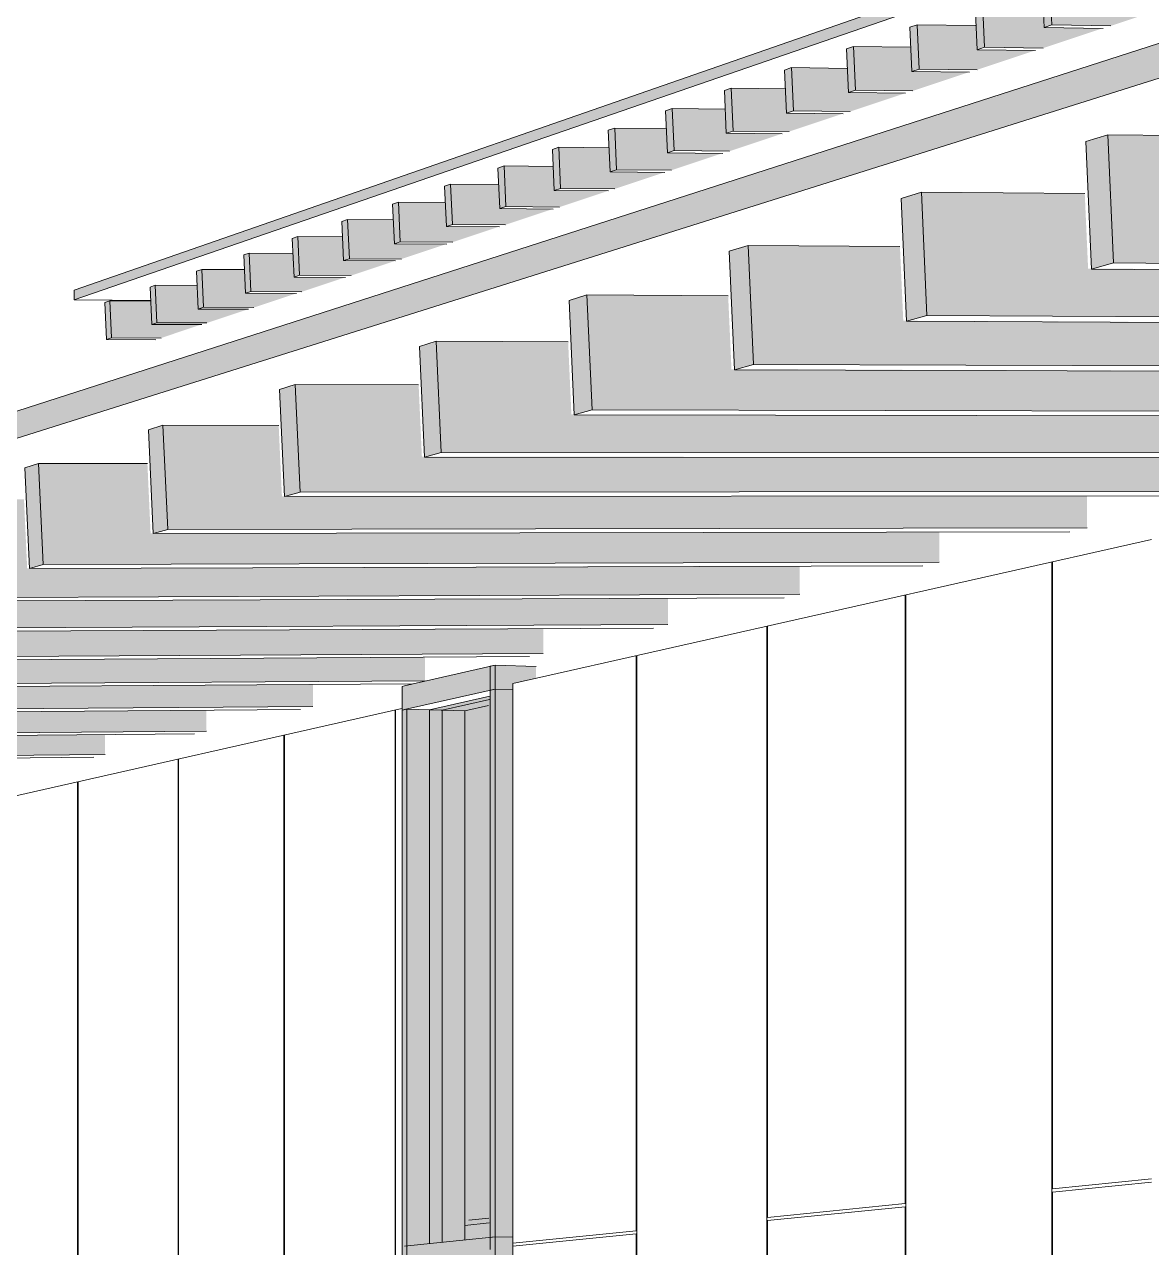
# Model space of a CAD drawing. Header units: inches. Extents: x -2804 to 58974, y -36095 to 66.
# Drawn here: x -2804.2335 to -2804.1557, y 60.0308 to 60.1152 of the extents above; entities that cross this region are included whole.
import ezdxf

# ---------------------------------------------------------------- set-up
doc = ezdxf.new("R2010")
doc.units = ezdxf.units.IN
doc.header["$MEASUREMENT"] = 0
for name, color, linetype, lineweight in [('A-GLAZ-CURT', 52, 'Continuous', 9), ('A-GLAZ-CWMG', 51, 'Continuous', 9), ('A-ROOF', 132, 'Continuous', 13), ('A-WALL-PATT', 111, 'Continuous', 13), ('L-SITE-WALL', 31, 'Continuous', 13), ('S-BEAM', 12, 'Continuous', 9)]:
    doc.layers.add(name, color=color, linetype=linetype, lineweight=lineweight)

# ---------------------------------------------------------------- blocks, each defined once
blk = doc.blocks.new('FP_2-Entrance - Xcel')
at = {"layer": 'A-WALL-PATT', "lineweight": 9}
for p, q in [((-2804.162566, 59.990003), (-2804.162566, 60.078115)), ((-2804.162512, 60.034878), (-2804.162512, 60.078127)), ((-2804.17269, 60.033853), (-2804.17269, 60.075831)), ((-2804.17264, 59.990294), (-2804.17264, 60.075842)), ((-2804.18224, 59.990571), (-2804.18224, 60.073676)), ((-2804.182192, 60.032896), (-2804.182192, 60.073687)), ((-2804.191261, 60.031982), (-2804.191261, 60.07164)), ((-2804.191216, 59.99083), (-2804.191216, 60.071651)), ((-2804.155689, 60.035565), (-2804.162512, 60.034878)), ((-2804.155689, 60.035328), (-2804.162512, 60.034646)), ((-2804.162512, 59.945125), (-2804.162512, 60.034646)), ((-2804.17269, 60.033853), (-2804.182192, 60.032896)), ((-2804.17269, 60.033627), (-2804.182192, 60.032677)), ((-2804.17269, 59.946738), (-2804.17269, 60.033627)), ((-2804.182192, 59.98142), (-2804.182192, 60.032677)), ((-2804.191261, 60.031982), (-2804.199755, 60.031127)), ((-2804.191261, 60.031769), (-2804.199755, 60.030919)), ((-2804.191261, 59.949681), (-2804.191261, 60.031769)), ((-2804.18224, 59.990571), (-2804.191216, 59.99083)), ((-2804.191216, 59.990617), (-2804.18224, 59.990352)), ((-2804.191216, 59.949461), (-2804.191216, 59.990617)), ((-2804.18224, 59.98141), (-2804.18224, 59.990352)), ((-2804.162566, 59.990003), (-2804.17264, 59.990294)), ((-2804.17264, 59.990068), (-2804.162566, 59.989771)), ((-2804.17264, 59.946504), (-2804.17264, 59.990068)), ((-2804.162566, 59.944901), (-2804.162566, 59.989771)), ((-2804.18224, 59.948032), (-2804.18224, 59.967728)), ((-2804.182192, 59.948244), (-2804.182192, 59.967729)), ((-2804.199755, 59.951027), (-2804.191261, 59.949681)), ((-2804.199755, 59.95082), (-2804.191261, 59.949468)), ((-2804.191261, 59.948828), (-2804.191261, 59.949468)), ((-2804.191216, 59.948821), (-2804.191216, 59.949461)), ((-2804.18224, 59.947374), (-2804.18224, 59.948032)), ((-2804.182192, 59.948244), (-2804.17269, 59.946738)), ((-2804.17269, 59.946512), (-2804.182192, 59.948025)), ((-2804.182192, 59.947367), (-2804.182192, 59.948025)), ((-2804.17269, 59.945835), (-2804.17269, 59.946512)), ((-2804.17264, 59.945827), (-2804.17264, 59.946504)), ((-2804.162566, 59.944204), (-2804.162566, 59.944901)), ((-2804.162512, 59.945125), (-2804.155689, 59.944044)), ((-2804.162512, 59.944892), (-2804.155689, 59.943807)), ((-2804.162512, 59.944195), (-2804.162512, 59.944892))]:
    blk.add_line(p, q, dxfattribs=at)
blk = doc.blocks.new('FP_23-Entrance - Xcel')
at = {"layer": 'A-WALL-PATT', "lineweight": 9}
for p, q in [((-2804.207887, 60.030308), (-2804.207887, 60.067889)), ((-2804.207847, 59.991311), (-2804.207847, 60.067898)), ((-2804.215564, 59.991534), (-2804.215564, 60.066157)), ((-2804.215525, 60.029538), (-2804.215525, 60.066165)), ((-2804.222859, 60.028799), (-2804.222859, 60.064511)), ((-2804.222822, 59.991743), (-2804.222822, 60.064519)), ((-2804.2298, 59.991945), (-2804.2298, 60.062945)), ((-2804.229764, 60.028104), (-2804.229764, 60.062953))]:
    blk.add_line(p, q, dxfattribs=at)

msp = doc.modelspace()

# ---------------------------------------------------------------- hatches: boundary and pattern name
at = {"layer": 'A-GLAZ-CURT', "transparency": 33554458}
msp.add_hatch(color=256, dxfattribs=at).paths.add_polyline_path([(-2804.205517, 60.031094), (-2804.201356, 60.031561), (-2804.201356, 60.068849), (-2804.205517, 60.067917), (-2804.205517, 60.03156)], flags=0)
at = {"layer": 'A-GLAZ-CWMG', "lineweight": 5}
for points in [[(-2804.207236, 60.067928), (-2804.200984, 60.069336), (-2804.200984, 60.070997), (-2804.207236, 60.069555), (-2804.207236, 60.068208)], [(-2804.201327, 60.03069), (-2804.200984, 60.030724), (-2804.200984, 60.070997), (-2804.201327, 60.070918), (-2804.201327, 60.033231)], [(-2804.199756, 60.030707), (-2804.199756, 60.069724), (-2804.198162, 60.070094), (-2804.198162, 60.070906), (-2804.200984, 60.070997), (-2804.200984, 60.030724), (-2804.199842, 60.030708)], [(-2804.207401, 60.067891), (-2804.207236, 60.067928), (-2804.207236, 60.069555), (-2804.207401, 60.069517), (-2804.207401, 60.068208)], [(-2804.201327, 60.031519), (-2804.200984, 60.031554), (-2804.200984, 60.069336), (-2804.201327, 60.069259), (-2804.201327, 60.033231)], [(-2804.199756, 60.031537), (-2804.199756, 60.069298), (-2804.200984, 60.069336), (-2804.200984, 60.031554)], [(-2804.207401, 60.030083), (-2804.207071, 60.030116), (-2804.207071, 60.067965), (-2804.207401, 60.067891), (-2804.207401, 60.033237)], [(-2804.207071, 60.03093), (-2804.205517, 60.031094), (-2804.205517, 60.067917), (-2804.207071, 60.067928), (-2804.207071, 60.031501)], [(-2804.205517, 60.031094), (-2804.203078, 60.031351), (-2804.203078, 60.067843), (-2804.205517, 60.067917), (-2804.205517, 60.031502)], [(-2804.207236, 60.029286), (-2804.200984, 60.029894), (-2804.200984, 60.031554), (-2804.207236, 60.030913)]]:
    msp.add_hatch(color=256, dxfattribs=at).paths.add_polyline_path(points, flags=0)
at = {"layer": 'A-GLAZ-CWMG'}
for points in [[(-2804.199756, 60.069298), (-2804.199756, 60.069724), (-2804.198162, 60.070094), (-2804.198162, 60.070906), (-2804.200984, 60.070997), (-2804.200984, 60.069336), (-2804.200218, 60.069312)], [(-2804.199756, 60.029877), (-2804.199756, 60.031537), (-2804.200984, 60.031554), (-2804.200984, 60.029894), (-2804.200919, 60.029893)]]:
    msp.add_hatch(color=256, dxfattribs=at).paths.add_polyline_path(points, flags=0)
at = {"layer": 'A-ROOF', "lineweight": 5}
h = msp.add_hatch(color=256, dxfattribs=at)
h.paths.add_polyline_path([(-2804.230034, 60.096179), (-2804.060615, 60.154639), (-2804.060615, 60.155664), (-2804.060785, 60.155671), (-2804.230034, 60.096857)], flags=0)
h.paths.add_polyline_path([(-2803.396684, 60.383735), (-2803.131717, 60.475165), (-2803.131717, 60.478516), (-2803.400973, 60.384951)], flags=0)
msp.add_hatch(color=256, dxfattribs=at).paths.add_polyline_path([(-2804.328487, 60.056842), (-2804.04928, 60.144876), (-2804.049413, 60.147961), (-2804.328487, 60.058069)], flags=0)
at = {"layer": 'S-BEAM', "lineweight": 5}
h = msp.add_hatch(color=256, dxfattribs=at)
h.paths.add_polyline_path([(-2804.20308, 60.067104), (-2804.201402, 60.067472), (-2804.201443, 60.068206), (-2804.20308, 60.067806)], flags=0)
h.paths.add_polyline_path([(-2804.00365, 60.110882), (-2803.993819, 60.11304), (-2803.993819, 60.114285), (-2804.00365, 60.112103), (-2804.00365, 60.112001)], flags=0)
h.paths.add_polyline_path([(-2803.903744, 60.132813), (-2803.888429, 60.136175), (-2803.888429, 60.137675), (-2803.903744, 60.134276), (-2803.903744, 60.133577)], flags=0)
h.paths.add_polyline_path([(-2803.879939, 60.138039), (-2803.862124, 60.141949), (-2803.862124, 60.143513), (-2803.879939, 60.13956), (-2803.879939, 60.139401)], flags=0)
h.paths.add_polyline_path([(-2803.853322, 60.143882), (-2803.83349, 60.148235), (-2803.83349, 60.149868), (-2803.853322, 60.145467), (-2803.853322, 60.145294)], flags=0)
h.paths.add_polyline_path([(-2803.824352, 60.150241), (-2803.802202, 60.155104), (-2803.802202, 60.156812), (-2803.824352, 60.151896), (-2803.824352, 60.150599)], flags=0)
h.paths.add_polyline_path([(-2803.791229, 60.157512), (-2803.767874, 60.162639), (-2803.767874, 60.164431), (-2803.791229, 60.159247), (-2803.791229, 60.158707)], flags=0)
h.paths.add_polyline_path([(-2803.757984, 60.16481), (-2803.730039, 60.170945), (-2803.730039, 60.172828), (-2803.757984, 60.166626), (-2803.757984, 60.166398)], flags=0)
h.paths.add_polyline_path([(-2803.719727, 60.173208), (-2803.688133, 60.180144), (-2803.688133, 60.182128), (-2803.719727, 60.175116), (-2803.719727, 60.174336)], flags=0)
h.paths.add_polyline_path([(-2803.677363, 60.182508), (-2803.64146, 60.190389), (-2803.64146, 60.192487), (-2803.677363, 60.18448)], flags=0)
h = msp.add_hatch(color=256, dxfattribs=at)
h.paths.add_polyline_path([(-2804.203083, 60.066909), (-2804.201403, 60.067318), (-2804.201402, 60.067472), (-2804.20308, 60.067104), (-2804.203082, 60.066924)], flags=0)
h.paths.add_polyline_path([(-2804.003654, 60.110561), (-2803.993822, 60.112722), (-2803.993838, 60.113036), (-2804.00365, 60.110882), (-2804.003653, 60.11057)], flags=0)
h.paths.add_polyline_path([(-2803.903747, 60.132429), (-2803.888432, 60.135788), (-2803.888429, 60.136175), (-2803.903744, 60.132813), (-2803.903747, 60.132436)], flags=0)
h.paths.add_polyline_path([(-2803.879941, 60.13764), (-2803.862127, 60.141545), (-2803.862124, 60.141949), (-2803.879939, 60.138039), (-2803.879941, 60.137646)], flags=0)
h.paths.add_polyline_path([(-2803.853324, 60.143466), (-2803.833492, 60.147812), (-2803.83349, 60.148235), (-2803.853322, 60.143882), (-2803.853324, 60.143472)], flags=0)
h.paths.add_polyline_path([(-2803.824354, 60.149807), (-2803.802204, 60.15466), (-2803.802202, 60.155104), (-2803.824352, 60.150241), (-2803.824354, 60.149812)], flags=0)
h.paths.add_polyline_path([(-2803.790912, 60.157127), (-2803.767875, 60.162173), (-2803.767874, 60.162639), (-2803.791229, 60.157512), (-2803.791187, 60.15733), (-2803.791071, 60.157189), (-2803.790919, 60.15713)], flags=0)
h.paths.add_polyline_path([(-2803.757986, 60.164334), (-2803.730041, 60.170453), (-2803.730039, 60.170945), (-2803.757984, 60.16481), (-2803.757986, 60.164337)], flags=0)
h.paths.add_polyline_path([(-2803.719729, 60.172708), (-2803.688134, 60.179625), (-2803.688133, 60.180144), (-2803.719727, 60.173208), (-2803.719729, 60.17271)], flags=0)
h.paths.add_polyline_path([(-2803.677364, 60.181981), (-2803.64146, 60.18984), (-2803.64146, 60.190389), (-2803.677363, 60.182508), (-2803.677364, 60.181982)], flags=0)
at = {"layer": 'S-BEAM'}
for points in [[(-2804.163107, 60.11497), (-2804.162572, 60.115148), (-2804.162712, 60.118294), (-2804.163247, 60.118111), (-2804.163226, 60.117636)], [(-2804.167726, 60.113434), (-2804.167206, 60.113607), (-2804.167345, 60.11671), (-2804.167865, 60.116533)], [(-2804.172224, 60.111938), (-2804.171717, 60.112106), (-2804.171854, 60.115169), (-2804.172361, 60.114996)], [(-2804.176605, 60.110481), (-2804.176111, 60.110645), (-2804.176246, 60.113667), (-2804.17674, 60.113499)], [(-2804.180873, 60.109061), (-2804.180392, 60.109221), (-2804.180525, 60.112205), (-2804.181006, 60.11204)], [(-2804.185032, 60.107678), (-2804.184563, 60.107834), (-2804.184696, 60.110779), (-2804.185165, 60.110619)], [(-2804.189088, 60.106329), (-2804.188631, 60.106481), (-2804.188762, 60.109389), (-2804.189219, 60.109233)], [(-2804.193043, 60.105013), (-2804.192597, 60.105162), (-2804.192727, 60.108034), (-2804.193172, 60.107882)], [(-2804.196901, 60.10373), (-2804.196466, 60.103875), (-2804.196594, 60.106712), (-2804.197029, 60.106563)], [(-2804.200667, 60.102478), (-2804.200242, 60.102619), (-2804.200369, 60.105421), (-2804.200793, 60.105276), (-2804.200719, 60.103638)], [(-2804.204342, 60.101255), (-2804.203927, 60.101393), (-2804.204053, 60.104162), (-2804.204467, 60.10402), (-2804.20443, 60.103186)], [(-2804.207931, 60.100061), (-2804.207526, 60.100196), (-2804.20765, 60.102932), (-2804.208055, 60.102794)], [(-2804.211436, 60.098896), (-2804.211041, 60.099027), (-2804.211164, 60.101731), (-2804.211559, 60.101596)], [(-2804.21486, 60.097757), (-2804.214474, 60.097885), (-2804.214596, 60.100558), (-2804.214982, 60.100426)], [(-2804.218207, 60.096644), (-2804.217829, 60.096769), (-2804.21795, 60.099412), (-2804.218327, 60.099283)], [(-2804.221478, 60.095556), (-2804.221109, 60.095678), (-2804.221228, 60.098291), (-2804.221597, 60.098165), (-2804.221506, 60.096171)], [(-2804.224676, 60.094492), (-2804.224315, 60.094612), (-2804.224433, 60.097195), (-2804.224794, 60.097072), (-2804.224753, 60.096175)], [(-2804.227804, 60.093451), (-2804.227451, 60.093569), (-2804.227568, 60.096124), (-2804.227921, 60.096003)]]:
    msp.add_hatch(color=256, dxfattribs=at).paths.add_polyline_path(points, flags=0)
at = {"layer": 'S-BEAM', "lineweight": 5}
for points in [[(-2804.158493, 60.11509), (-2804.154271, 60.116495), (-2804.158392, 60.116556), (-2804.158466, 60.118228), (-2804.162712, 60.118294), (-2804.162572, 60.115148), (-2804.158534, 60.115091)], [(-2804.163172, 60.113553), (-2804.159063, 60.11492), (-2804.163138, 60.114977), (-2804.163212, 60.116649), (-2804.167345, 60.11671), (-2804.167206, 60.113607), (-2804.163278, 60.113554)], [(-2804.167729, 60.112056), (-2804.163728, 60.113386), (-2804.167757, 60.11344), (-2804.167831, 60.115112), (-2804.171854, 60.115169), (-2804.171717, 60.112106), (-2804.167757, 60.112056)], [(-2804.172166, 60.110598), (-2804.16827, 60.111894), (-2804.172254, 60.111944), (-2804.172328, 60.113615), (-2804.176246, 60.113667), (-2804.176111, 60.110645), (-2804.172254, 60.110599)], [(-2804.17649, 60.109177), (-2804.172694, 60.11044), (-2804.176634, 60.110487), (-2804.176708, 60.112156), (-2804.180525, 60.112205), (-2804.180392, 60.109221), (-2804.176634, 60.109179)], [(-2804.180704, 60.107792), (-2804.177004, 60.109023), (-2804.180901, 60.109067), (-2804.180976, 60.110734), (-2804.184696, 60.110779), (-2804.184563, 60.107834), (-2804.180901, 60.107795)], [(-2804.184812, 60.106443), (-2804.181205, 60.107642), (-2804.18506, 60.107683), (-2804.185135, 60.109348), (-2804.188762, 60.109389), (-2804.188631, 60.106481), (-2804.18506, 60.106445)], [(-2804.188819, 60.105126), (-2804.185301, 60.106296), (-2804.189115, 60.106334), (-2804.18919, 60.107996), (-2804.192727, 60.108034), (-2804.192597, 60.105162), (-2804.189115, 60.105129)], [(-2804.15983, 60.098303), (-2804.158313, 60.09873), (-2804.158706, 60.107572), (-2804.160221, 60.107107), (-2804.159875, 60.099322)], [(-2804.083126, 60.098233), (-2804.083126, 60.10171), (-2804.146306, 60.102233), (-2804.146537, 60.107442), (-2804.158706, 60.107572), (-2804.158313, 60.09873), (-2804.085094, 60.098246)], [(-2804.192728, 60.103842), (-2804.189296, 60.104983), (-2804.19307, 60.105018), (-2804.193145, 60.106677), (-2804.196594, 60.106712), (-2804.196466, 60.103875), (-2804.192944, 60.103844)], [(-2804.196542, 60.102588), (-2804.193193, 60.103702), (-2804.196928, 60.103735), (-2804.197002, 60.105389), (-2804.200369, 60.105421), (-2804.200242, 60.102619)], [(-2804.200266, 60.101365), (-2804.196997, 60.102452), (-2804.200692, 60.102482), (-2804.200767, 60.104133), (-2804.204053, 60.104162), (-2804.203927, 60.101393), (-2804.200398, 60.101366)], [(-2804.172597, 60.094706), (-2804.171189, 60.095103), (-2804.171569, 60.103619), (-2804.172976, 60.103187), (-2804.172649, 60.095879)], [(-2804.09824, 60.094745), (-2804.09824, 60.097949), (-2804.160067, 60.098347), (-2804.160297, 60.10352), (-2804.171569, 60.103619), (-2804.171189, 60.095103), (-2804.100152, 60.094754)], [(-2804.203902, 60.10017), (-2804.20071, 60.101232), (-2804.204367, 60.10126), (-2804.204455, 60.102906), (-2804.20765, 60.102932), (-2804.207526, 60.100196), (-2804.204367, 60.100174)], [(-2804.207453, 60.099003), (-2804.204335, 60.10004), (-2804.207956, 60.100066), (-2804.20803, 60.101707), (-2804.211164, 60.101731), (-2804.211041, 60.099027), (-2804.207678, 60.099005)], [(-2804.210922, 60.097864), (-2804.207876, 60.098876), (-2804.21146, 60.0989), (-2804.211535, 60.100536), (-2804.214596, 60.100558), (-2804.214474, 60.097885), (-2804.21146, 60.097867)], [(-2804.184462, 60.091363), (-2804.183152, 60.091732), (-2804.183521, 60.099947), (-2804.18483, 60.099544), (-2804.18451, 60.09243)], [(-2804.112318, 60.091496), (-2804.112318, 60.094458), (-2804.172821, 60.094745), (-2804.17305, 60.099872), (-2804.183521, 60.099947), (-2804.183152, 60.091732), (-2804.114176, 60.091502)], [(-2804.214312, 60.09675), (-2804.211336, 60.097739), (-2804.214884, 60.097761), (-2804.214959, 60.099392), (-2804.21795, 60.099412), (-2804.217829, 60.096769), (-2804.214884, 60.096753)], [(-2804.217626, 60.095661), (-2804.214717, 60.096628), (-2804.21823, 60.096647), (-2804.218304, 60.098273), (-2804.221228, 60.098291), (-2804.221109, 60.095678)], [(-2804.220866, 60.094596), (-2804.218022, 60.095542), (-2804.221501, 60.095559), (-2804.221575, 60.097179), (-2804.224433, 60.097195), (-2804.224315, 60.094612), (-2804.221254, 60.094598)], [(-2804.195518, 60.088249), (-2804.194296, 60.088593), (-2804.194655, 60.096525), (-2804.195875, 60.09615), (-2804.195551, 60.088976)], [(-2804.125462, 60.088462), (-2804.125462, 60.091209), (-2804.184674, 60.091398), (-2804.184903, 60.096472), (-2804.194655, 60.096525), (-2804.194296, 60.088593), (-2804.126787, 60.088465)], [(-2804.224035, 60.093555), (-2804.22128, 60.09448), (-2804.224699, 60.094495), (-2804.224773, 60.096109), (-2804.227568, 60.096124), (-2804.227451, 60.093569), (-2804.224459, 60.093557)], [(-2804.205846, 60.085339), (-2804.204703, 60.085661), (-2804.205051, 60.093331), (-2804.206193, 60.09298), (-2804.206012, 60.089008)], [(-2804.137763, 60.085623), (-2804.137763, 60.088178), (-2804.19572, 60.08828), (-2804.195946, 60.093294), (-2804.205051, 60.093331), (-2804.204703, 60.085661), (-2804.13787, 60.085623)], [(-2804.215514, 60.082615), (-2804.214443, 60.082917), (-2804.214781, 60.09034), (-2804.215851, 60.090012)], [(-2804.214443, 60.082917), (-2804.149298, 60.082961), (-2804.149298, 60.085343), (-2804.206037, 60.085367), (-2804.206261, 60.090318), (-2804.214781, 60.09034)], [(-2804.224584, 60.08006), (-2804.223578, 60.080343), (-2804.223908, 60.087536), (-2804.224912, 60.087227)], [(-2804.223578, 60.080343), (-2804.160138, 60.080459), (-2804.160138, 60.082685), (-2804.215695, 60.082641), (-2804.215918, 60.087525), (-2804.223908, 60.087536)], [(-2804.23311, 60.077658), (-2804.232164, 60.077925), (-2804.232484, 60.0849), (-2804.233429, 60.08461)], [(-2804.232164, 60.077925), (-2804.170343, 60.078104), (-2804.170343, 60.080189), (-2804.224756, 60.080083), (-2804.224977, 60.084899), (-2804.232484, 60.0849)], [(-2804.240247, 60.075648), (-2804.179968, 60.075883), (-2804.179968, 60.07784), (-2804.233274, 60.077679), (-2804.233492, 60.082425), (-2804.24056, 60.082419)], [(-2804.247872, 60.0735), (-2804.18906, 60.073784), (-2804.18906, 60.075625), (-2804.241295, 60.075415), (-2804.241511, 60.080091), (-2804.248176, 60.080078), (-2804.247948, 60.075155)], [(-2804.255075, 60.07147), (-2804.197664, 60.071799), (-2804.197664, 60.073533), (-2804.248862, 60.07328), (-2804.249076, 60.077885), (-2804.255372, 60.077867), (-2804.255247, 60.075173)], [(-2804.261892, 60.06955), (-2804.205816, 60.069917), (-2804.205816, 60.071554), (-2804.256013, 60.071262), (-2804.256224, 60.075797), (-2804.262181, 60.075775), (-2804.262154, 60.07519)], [(-2804.268351, 60.06773), (-2804.213552, 60.068132), (-2804.213552, 60.069679), (-2804.262781, 60.069352), (-2804.262989, 60.073818), (-2804.268634, 60.073792)], [(-2804.274481, 60.066003), (-2804.220902, 60.066436), (-2804.220902, 60.0679), (-2804.269196, 60.067542), (-2804.269401, 60.071939), (-2804.274758, 60.07191), (-2804.274586, 60.068226)], [(-2804.280307, 60.064362), (-2804.227896, 60.064822), (-2804.227896, 60.06621), (-2804.275284, 60.065824), (-2804.275487, 60.070153), (-2804.280577, 60.070122), (-2804.280325, 60.064741)]]:
    msp.add_hatch(color=256, dxfattribs=at).paths.add_polyline_path(points, flags=0)
h = msp.add_hatch(color=256, dxfattribs=at)
h.paths.add_polyline_path([(-2804.20308, 60.03234), (-2804.201402, 60.032517), (-2804.201411, 60.032848), (-2804.202792, 60.0327), (-2804.203084, 60.03248)], flags=0)
h.paths.add_polyline_path([(-2804.00365, 60.053438), (-2803.993819, 60.054479), (-2803.993829, 60.055033), (-2804.00366, 60.053982), (-2804.003659, 60.053932)], flags=0)
h.paths.add_polyline_path([(-2803.903744, 60.064008), (-2803.888429, 60.065628), (-2803.888438, 60.066296), (-2803.903753, 60.064659)], flags=0)
h.paths.add_polyline_path([(-2803.879939, 60.066526), (-2803.862124, 60.068411), (-2803.862132, 60.069108), (-2803.879947, 60.067204)], flags=0)
h.paths.add_polyline_path([(-2803.853322, 60.069342), (-2803.83349, 60.071441), (-2803.833497, 60.072168), (-2803.853329, 60.070048), (-2803.853322, 60.06938)], flags=0)
h.paths.add_polyline_path([(-2803.824352, 60.072407), (-2803.802202, 60.074751), (-2803.802208, 60.075512), (-2803.824359, 60.073145), (-2803.824353, 60.072604)], flags=0)
h.paths.add_polyline_path([(-2803.791229, 60.075911), (-2803.767874, 60.078382), (-2803.767879, 60.079181), (-2803.790258, 60.076789)], flags=0)
h.paths.add_polyline_path([(-2803.757984, 60.079429), (-2803.730039, 60.082385), (-2803.730043, 60.083224), (-2803.757989, 60.080238), (-2803.757986, 60.07978)], flags=0)
h.paths.add_polyline_path([(-2803.719727, 60.083476), (-2803.688133, 60.086818), (-2803.688135, 60.087703), (-2803.719731, 60.084326), (-2803.71973, 60.084074)], flags=0)
h.paths.add_polyline_path([(-2803.677363, 60.087958), (-2803.64146, 60.091756), (-2803.64146, 60.092691), (-2803.677365, 60.088854)], flags=0)
h = msp.add_hatch(color=256, dxfattribs=at)
h.paths.add_polyline_path([(-2804.20308, 60.031351), (-2804.201402, 60.031564), (-2804.201402, 60.032517), (-2804.20308, 60.03234), (-2804.20308, 60.031502)], flags=0)
h.paths.add_polyline_path([(-2804.00365, 60.051805), (-2803.993819, 60.052813), (-2803.993819, 60.054479), (-2804.00365, 60.053438), (-2804.00365, 60.052763)], flags=0)
h.paths.add_polyline_path([(-2803.903744, 60.062051), (-2803.888429, 60.063622), (-2803.888429, 60.065628), (-2803.903744, 60.064008), (-2803.903744, 60.063555)], flags=0)
h.paths.add_polyline_path([(-2803.879939, 60.064493), (-2803.862124, 60.06632), (-2803.862124, 60.068411), (-2803.879939, 60.066526), (-2803.879939, 60.06625)], flags=0)
h.paths.add_polyline_path([(-2803.853322, 60.067222), (-2803.83349, 60.069256), (-2803.83349, 60.071441), (-2803.853322, 60.069342), (-2803.853322, 60.06757)], flags=0)
h.paths.add_polyline_path([(-2803.824352, 60.070194), (-2803.802202, 60.072465), (-2803.802202, 60.074751), (-2803.824352, 60.072387)], flags=0)
h.paths.add_polyline_path([(-2803.791229, 60.073591), (-2803.767874, 60.075986), (-2803.767874, 60.078382), (-2803.791229, 60.075911), (-2803.791229, 60.074374)], flags=0)
h.paths.add_polyline_path([(-2803.757984, 60.077), (-2803.730039, 60.079866), (-2803.730039, 60.082385), (-2803.757984, 60.079429)], flags=0)
h.paths.add_polyline_path([(-2803.719727, 60.080924), (-2803.688133, 60.084164), (-2803.688133, 60.086818), (-2803.719727, 60.083476), (-2803.719727, 60.081134)], flags=0)
h.paths.add_polyline_path([(-2803.677363, 60.085269), (-2803.64146, 60.088951), (-2803.64146, 60.091756), (-2803.677363, 60.087936)], flags=0)

# ---------------------------------------------------------------- linework, layer by layer
at = {"layer": 'A-GLAZ-CURT'}
for p, q in [((-2804.201356, 60.068849), (-2804.205517, 60.067917)), ((-2804.204629, 60.06789), (-2804.201372, 60.068617)), ((-2804.205517, 60.067917), (-2804.205517, 60.031094)), ((-2804.204629, 60.06789), (-2804.205517, 60.067917)), ((-2804.204629, 60.031188), (-2804.204629, 60.06789))]:
    msp.add_line(p, q, dxfattribs=at)
at = {"layer": 'A-GLAZ-CWMG'}
for p, q in [((-2804.200984, 60.070997), (-2804.207236, 60.069555)), ((-2804.201327, 60.070918), (-2804.200984, 60.070997)), ((-2804.201327, 60.070918), (-2804.201327, 60.03069)), ((-2804.200984, 60.070997), (-2804.198162, 60.070906)), ((-2804.200984, 60.030724), (-2804.200984, 60.070997)), ((-2804.200984, 60.070997), (-2804.200984, 60.069336)), ((-2804.198162, 60.070906), (-2804.200984, 60.070997)), ((-2804.207236, 60.069555), (-2804.207401, 60.069517)), ((-2804.207401, 60.067891), (-2804.207401, 60.069517)), ((-2804.207236, 60.067928), (-2804.200984, 60.069336)), ((-2804.201327, 60.069259), (-2804.200984, 60.069336)), ((-2804.201327, 60.069259), (-2804.201327, 60.031519)), ((-2804.200984, 60.069336), (-2804.199756, 60.069298)), ((-2804.200984, 60.069336), (-2804.199756, 60.069298)), ((-2804.200984, 60.031554), (-2804.200984, 60.069336)), ((-2804.207401, 60.067891), (-2804.207071, 60.067965)), ((-2804.207401, 60.067891), (-2804.207236, 60.067928)), ((-2804.207401, 60.067891), (-2804.207401, 60.030083)), ((-2804.207071, 60.067965), (-2804.205517, 60.067917)), ((-2804.207071, 60.030116), (-2804.207071, 60.067965)), ((-2804.205517, 60.067917), (-2804.203078, 60.067843)), ((-2804.203078, 60.067843), (-2804.201441, 60.068206)), ((-2804.203078, 60.031351), (-2804.203078, 60.067843)), ((-2804.200984, 60.031554), (-2804.207236, 60.030913)), ((-2804.200984, 60.031554), (-2804.201327, 60.031519)), ((-2804.199756, 60.031537), (-2804.200984, 60.031554)), ((-2804.200984, 60.031554), (-2804.200984, 60.029894)), ((-2804.199756, 60.031537), (-2804.200984, 60.031554))]:
    msp.add_line(p, q, dxfattribs=at)
at = {"layer": 'A-ROOF'}
for p, q in [((-2804.230034, 60.096857), (-2804.060785, 60.155671)), ((-2804.060615, 60.154639), (-2804.230034, 60.096179)), ((-2804.328487, 60.058069), (-2804.049413, 60.147961)), ((-2804.04928, 60.144876), (-2804.328487, 60.056842)), ((-2804.230034, 60.096857), (-2804.230034, 60.096179)), ((-2804.230034, 60.096179), (-2804.224785, 60.096152))]:
    msp.add_line(p, q, dxfattribs=at)
at = {"layer": 'L-SITE-WALL'}
for p, q in [((-2804.155689, 60.079667), (-2804.199755, 60.069724)), ((-2804.199755, 60.069724), (-2804.199755, 59.950197)), ((-2804.207422, 60.067994), (-2804.30054, 60.046983))]:
    msp.add_line(p, q, dxfattribs=at)
at = {"layer": 'S-BEAM'}
for p, q in [((-2804.162572, 60.115148), (-2804.162712, 60.118294)), ((-2804.163247, 60.118111), (-2804.163107, 60.11497)), ((-2804.167865, 60.116533), (-2804.167726, 60.113434)), ((-2804.167206, 60.113607), (-2804.167345, 60.11671)), ((-2804.171854, 60.115169), (-2804.172361, 60.114996)), ((-2804.172361, 60.114996), (-2804.172224, 60.111938)), ((-2804.171717, 60.112106), (-2804.171854, 60.115169)), ((-2804.171854, 60.115169), (-2804.167831, 60.115112)), ((-2804.163107, 60.11497), (-2804.162572, 60.115148)), ((-2804.159033, 60.114913), (-2804.163107, 60.11497)), ((-2804.158493, 60.11509), (-2804.162572, 60.115148)), ((-2804.176246, 60.113667), (-2804.17674, 60.113499)), ((-2804.17674, 60.113499), (-2804.176605, 60.110481)), ((-2804.176111, 60.110645), (-2804.176246, 60.113667)), ((-2804.176246, 60.113667), (-2804.172328, 60.113615)), ((-2804.167726, 60.113434), (-2804.167206, 60.113607)), ((-2804.163698, 60.11338), (-2804.167726, 60.113434)), ((-2804.163172, 60.113553), (-2804.167206, 60.113607)), ((-2804.180525, 60.112205), (-2804.181006, 60.11204)), ((-2804.181006, 60.11204), (-2804.180873, 60.109061)), ((-2804.180392, 60.109221), (-2804.180525, 60.112205)), ((-2804.180525, 60.112205), (-2804.176708, 60.112156)), ((-2804.172224, 60.111938), (-2804.171717, 60.112106)), ((-2804.16824, 60.111888), (-2804.172224, 60.111938)), ((-2804.167729, 60.112056), (-2804.171717, 60.112106)), ((-2804.184696, 60.110779), (-2804.185165, 60.110619)), ((-2804.185165, 60.110619), (-2804.185032, 60.107678)), ((-2804.184563, 60.107834), (-2804.184696, 60.110779)), ((-2804.184696, 60.110779), (-2804.180976, 60.110734)), ((-2804.176605, 60.110481), (-2804.176111, 60.110645)), ((-2804.172166, 60.110598), (-2804.176111, 60.110645)), ((-2804.172665, 60.110434), (-2804.176605, 60.110481)), ((-2804.188762, 60.109389), (-2804.189219, 60.109233)), ((-2804.189219, 60.109233), (-2804.189088, 60.106329)), ((-2804.188631, 60.106481), (-2804.188762, 60.109389)), ((-2804.188762, 60.109389), (-2804.185135, 60.109348)), ((-2804.180873, 60.109061), (-2804.180392, 60.109221)), ((-2804.176976, 60.109017), (-2804.180873, 60.109061)), ((-2804.17649, 60.109177), (-2804.180392, 60.109221)), ((-2804.192727, 60.108034), (-2804.193172, 60.107882)), ((-2804.192597, 60.105162), (-2804.192727, 60.108034)), ((-2804.192727, 60.108034), (-2804.18919, 60.107996)), ((-2804.193172, 60.107882), (-2804.193043, 60.105013)), ((-2804.185032, 60.107678), (-2804.184563, 60.107834)), ((-2804.181177, 60.107637), (-2804.185032, 60.107678)), ((-2804.180704, 60.107792), (-2804.184563, 60.107834)), ((-2804.158706, 60.107572), (-2804.160221, 60.107107)), ((-2804.158313, 60.09873), (-2804.158706, 60.107572)), ((-2804.158706, 60.107572), (-2804.146537, 60.107442)), ((-2804.196594, 60.106712), (-2804.197029, 60.106563)), ((-2804.197029, 60.106563), (-2804.196901, 60.10373)), ((-2804.196466, 60.103875), (-2804.196594, 60.106712)), ((-2804.196594, 60.106712), (-2804.193145, 60.106677)), ((-2804.189088, 60.106329), (-2804.188631, 60.106481)), ((-2804.184812, 60.106443), (-2804.188631, 60.106481)), ((-2804.160221, 60.107107), (-2804.15983, 60.098303)), ((-2804.185274, 60.106291), (-2804.189088, 60.106329)), ((-2804.200369, 60.105421), (-2804.200793, 60.105276)), ((-2804.200793, 60.105276), (-2804.200667, 60.102478)), ((-2804.200242, 60.102619), (-2804.200369, 60.105421)), ((-2804.200369, 60.105421), (-2804.197002, 60.105389)), ((-2804.193043, 60.105013), (-2804.192597, 60.105162)), ((-2804.189269, 60.104978), (-2804.193043, 60.105013)), ((-2804.188819, 60.105126), (-2804.192597, 60.105162)), ((-2804.204053, 60.104162), (-2804.204467, 60.10402)), ((-2804.204467, 60.10402), (-2804.204342, 60.101255)), ((-2804.203927, 60.101393), (-2804.204053, 60.104162)), ((-2804.204053, 60.104162), (-2804.200767, 60.104133)), ((-2804.196901, 60.10373), (-2804.196466, 60.103875)), ((-2804.192728, 60.103842), (-2804.196466, 60.103875)), ((-2804.193167, 60.103697), (-2804.196901, 60.10373)), ((-2804.171569, 60.103619), (-2804.172976, 60.103187)), ((-2804.172976, 60.103187), (-2804.172597, 60.094706)), ((-2804.171189, 60.095103), (-2804.171569, 60.103619)), ((-2804.171569, 60.103619), (-2804.160297, 60.10352)), ((-2804.20765, 60.102932), (-2804.208055, 60.102794)), ((-2804.208055, 60.102794), (-2804.207931, 60.100061)), ((-2804.207526, 60.100196), (-2804.20765, 60.102932)), ((-2804.20765, 60.102932), (-2804.204455, 60.102906)), ((-2804.200667, 60.102478), (-2804.200242, 60.102619)), ((-2804.196971, 60.102447), (-2804.200667, 60.102478)), ((-2804.196542, 60.102588), (-2804.200242, 60.102619)), ((-2804.211164, 60.101731), (-2804.211559, 60.101596)), ((-2804.211559, 60.101596), (-2804.211436, 60.098896)), ((-2804.211041, 60.099027), (-2804.211164, 60.101731)), ((-2804.211164, 60.101731), (-2804.20803, 60.101707)), ((-2804.204342, 60.101255), (-2804.203927, 60.101393)), ((-2804.200266, 60.101365), (-2804.203927, 60.101393)), ((-2804.214596, 60.100558), (-2804.214982, 60.100426)), ((-2804.214474, 60.097885), (-2804.214596, 60.100558)), ((-2804.214596, 60.100558), (-2804.211535, 60.100536)), ((-2804.200685, 60.101227), (-2804.204342, 60.101255)), ((-2804.214982, 60.100426), (-2804.21486, 60.097757)), ((-2804.207931, 60.100061), (-2804.207526, 60.100196)), ((-2804.204311, 60.100036), (-2804.207931, 60.100061)), ((-2804.203902, 60.10017), (-2804.207526, 60.100196)), ((-2804.183521, 60.099947), (-2804.18483, 60.099544)), ((-2804.183152, 60.091732), (-2804.183521, 60.099947)), ((-2804.183521, 60.099947), (-2804.17305, 60.099872)), ((-2804.21795, 60.099412), (-2804.218327, 60.099283)), ((-2804.218327, 60.099283), (-2804.218207, 60.096644)), ((-2804.217829, 60.096769), (-2804.21795, 60.099412)), ((-2804.21795, 60.099412), (-2804.214959, 60.099392)), ((-2804.211436, 60.098896), (-2804.211041, 60.099027)), ((-2804.207852, 60.098872), (-2804.211436, 60.098896)), ((-2804.207453, 60.099003), (-2804.211041, 60.099027)), ((-2804.18483, 60.099544), (-2804.184462, 60.091363)), ((-2804.221228, 60.098291), (-2804.221597, 60.098165)), ((-2804.221597, 60.098165), (-2804.221478, 60.095556)), ((-2804.221109, 60.095678), (-2804.221228, 60.098291)), ((-2804.221228, 60.098291), (-2804.218304, 60.098273)), ((-2804.15983, 60.098303), (-2804.158313, 60.09873)), ((-2804.15983, 60.098303), (-2804.084905, 60.097822)), ((-2804.158313, 60.09873), (-2804.083126, 60.098233)), ((-2804.224433, 60.097195), (-2804.224794, 60.097072)), ((-2804.224794, 60.097072), (-2804.224676, 60.094492)), ((-2804.224315, 60.094612), (-2804.224433, 60.097195)), ((-2804.224433, 60.097195), (-2804.221575, 60.097179)), ((-2804.21486, 60.097757), (-2804.214474, 60.097885)), ((-2804.211312, 60.097735), (-2804.21486, 60.097757)), ((-2804.210922, 60.097864), (-2804.214474, 60.097885)), ((-2804.218207, 60.096644), (-2804.217829, 60.096769)), ((-2804.214694, 60.096624), (-2804.218207, 60.096644)), ((-2804.214312, 60.09675), (-2804.217829, 60.096769)), ((-2804.194655, 60.096525), (-2804.195875, 60.09615)), ((-2804.194296, 60.088593), (-2804.194655, 60.096525)), ((-2804.194655, 60.096525), (-2804.184903, 60.096472)), ((-2804.227568, 60.096124), (-2804.227921, 60.096003)), ((-2804.227921, 60.096003), (-2804.227804, 60.093451)), ((-2804.227451, 60.093569), (-2804.227568, 60.096124)), ((-2804.227568, 60.096124), (-2804.224773, 60.096109)), ((-2804.221478, 60.095556), (-2804.221109, 60.095678)), ((-2804.217999, 60.095538), (-2804.221478, 60.095556)), ((-2804.217626, 60.095661), (-2804.221109, 60.095678)), ((-2804.195875, 60.09615), (-2804.195518, 60.088249)), ((-2804.224676, 60.094492), (-2804.224315, 60.094612)), ((-2804.220866, 60.094596), (-2804.224315, 60.094612)), ((-2804.172597, 60.094706), (-2804.171189, 60.095103)), ((-2804.172597, 60.094706), (-2804.099895, 60.094363)), ((-2804.171189, 60.095103), (-2804.09824, 60.094745)), ((-2804.221231, 60.094476), (-2804.224676, 60.094492)), ((-2804.227804, 60.093451), (-2804.227451, 60.093569)), ((-2804.224392, 60.093438), (-2804.227804, 60.093451)), ((-2804.224035, 60.093555), (-2804.227451, 60.093569)), ((-2804.205051, 60.093331), (-2804.206193, 60.09298)), ((-2804.206193, 60.09298), (-2804.205846, 60.085339)), ((-2804.204703, 60.085661), (-2804.205051, 60.093331)), ((-2804.205051, 60.093331), (-2804.195946, 60.093294)), ((-2804.184462, 60.091363), (-2804.183152, 60.091732)), ((-2804.184462, 60.091363), (-2804.113862, 60.091139)), ((-2804.183152, 60.091732), (-2804.112318, 60.091496)), ((-2804.214781, 60.09034), (-2804.215851, 60.090012)), ((-2804.214443, 60.082917), (-2804.214781, 60.09034)), ((-2804.214781, 60.09034), (-2804.206261, 60.090318)), ((-2804.215851, 60.090012), (-2804.215514, 60.082615)), ((-2804.195518, 60.088249), (-2804.194296, 60.088593)), ((-2804.195518, 60.088249), (-2804.126905, 60.088129)), ((-2804.194296, 60.088593), (-2804.125462, 60.088462)), ((-2804.223908, 60.087536), (-2804.224912, 60.087227)), ((-2804.224912, 60.087227), (-2804.224584, 60.08006)), ((-2804.223578, 60.080343), (-2804.223908, 60.087536)), ((-2804.223908, 60.087536), (-2804.215918, 60.087525)), ((-2804.205846, 60.085339), (-2804.204703, 60.085661)), ((-2804.205846, 60.085339), (-2804.139115, 60.085311)), ((-2804.204703, 60.085661), (-2804.137763, 60.085623)), ((-2804.232484, 60.0849), (-2804.233429, 60.08461)), ((-2804.233429, 60.08461), (-2804.23311, 60.077658)), ((-2804.232164, 60.077925), (-2804.232484, 60.0849)), ((-2804.232484, 60.0849), (-2804.224977, 60.084899)), ((-2804.215514, 60.082615), (-2804.214443, 60.082917)), ((-2804.214443, 60.082917), (-2804.149298, 60.082961)), ((-2804.215514, 60.082615), (-2804.150568, 60.082668)), ((-2804.224584, 60.08006), (-2804.223578, 60.080343)), ((-2804.224584, 60.08006), (-2804.161332, 60.080184)), ((-2804.223578, 60.080343), (-2804.160138, 60.080459)), ((-2804.23311, 60.077658), (-2804.232164, 60.077925)), ((-2804.23311, 60.077658), (-2804.171469, 60.077844)), ((-2804.232164, 60.077925), (-2804.170343, 60.078104)), ((-2804.241139, 60.075396), (-2804.18103, 60.075638)), ((-2804.240247, 60.075648), (-2804.179968, 60.075883)), ((-2804.248713, 60.073262), (-2804.190065, 60.073552)), ((-2804.247872, 60.0735), (-2804.18906, 60.073784)), ((-2804.255075, 60.07147), (-2804.197664, 60.071799)), ((-2804.255871, 60.071246), (-2804.198615, 60.071579)), ((-2804.262645, 60.069337), (-2804.206718, 60.069709)), ((-2804.261892, 60.06955), (-2804.205816, 60.069917)), ((-2804.269066, 60.067529), (-2804.214408, 60.067934)), ((-2804.268351, 60.06773), (-2804.213552, 60.068132)), ((-2804.27516, 60.065812), (-2804.221717, 60.066248)), ((-2804.274481, 60.066003), (-2804.220902, 60.066436)), ((-2804.280953, 60.06418), (-2804.228671, 60.064643)), ((-2804.280307, 60.064362), (-2804.227896, 60.064822)), ((-2804.201402, 60.032517), (-2804.20308, 60.03234)), ((-2804.202792, 60.0327), (-2804.201411, 60.032848))]:
    msp.add_line(p, q, dxfattribs=at)

# ---------------------------------------------------------------- block references
at = {"layer": 'L-SITE-WALL', "lineweight": 9}
for name in ['FP_2-Entrance - Xcel', 'FP_23-Entrance - Xcel']:
    msp.add_blockref(name, (0, 0), dxfattribs=at)

doc.saveas('drawing.dxf')
